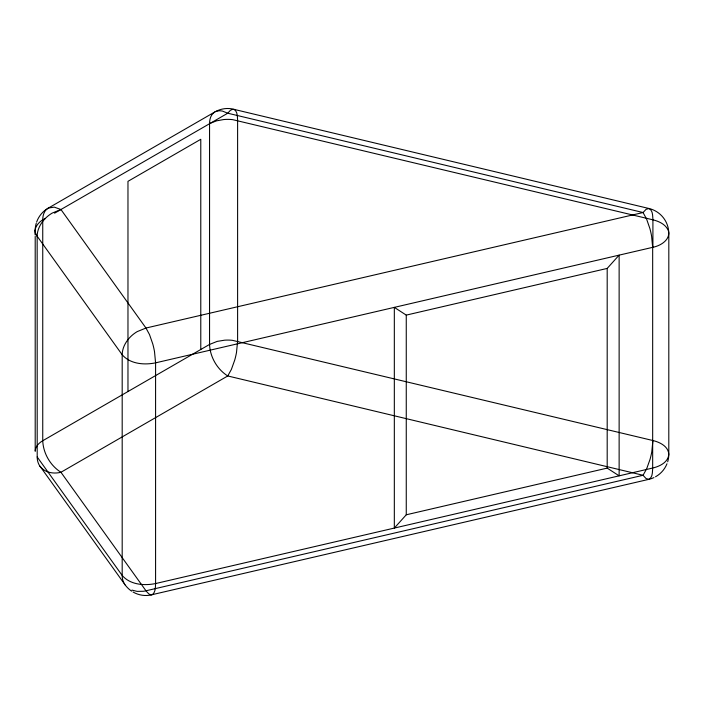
<?xml version="1.0" encoding="UTF-8"?>
<svg xmlns="http://www.w3.org/2000/svg" width="704" height="704" viewBox="0 0 704 704"><rect width="100%" height="100%" fill="white"/><g stroke="black" fill="none" stroke-linecap="round" stroke-linejoin="round"><path stroke-width="1.06" d="M35.2 236.403L35.2 451.246C35.235 446.574 38.922 442.913 42.742 440.739L209.554 344.432L217.193 341.387L224.655 340.182A44.343 44.343 0 0 1 232.32 340.314L652.907 440.528L651.807 451.713A81.849 81.849 0 0 1 650.021 459.413L646.686 468.75L643.06 475.279L145.974 590.788A28.266 28.266 0 0 1 143.361 591.281L137.095 591.386L131.974 590.11M35.2 235.013C33.405 227.454 39.037 221.144 45.531 218.416M39.97 466.294A15.99 15.99 0 0 1 37.206 456.94L37.162 236.227C37.233 229.17 40.973 222.614 45.954 217.809A34.012 34.012 0 0 1 52.193 213.092L60.94 209.519L227.753 113.212L230.41 110.29L233.042 109.129L649.044 208.516C653.039 210.478 652.634 216.022 652.907 219.815L652.907 247.342M607.191 268.418L619.133 255.13L619.133 475.842L607.191 468.107L406.261 514.791L394.328 528.079L394.328 307.375L406.261 315.11L607.191 268.418L607.191 468.107M232.25 108.882A25.74 25.74 0 0 0 214.887 111.936L48.074 208.243C44.035 210.61 42.706 215.635 42.742 220.035L42.742 440.739C43.226 453.288 50.31 465.573 60.94 472.27L146.335 591.29L148.931 594.009L151.122 594.906L648.886 479.336C652.837 477.356 652.388 471.821 652.67 468.046L652.67 247.342L651.596 236.148A83.89 83.89 0 0 0 649.854 228.439L646.598 219.085L643.06 212.529L227.753 113.212L222.332 111.038L219.384 110.73L216.093 111.364M214.887 111.936C210.848 114.303 209.519 119.328 209.554 123.719L209.554 344.432C210.03 356.981 217.122 369.266 227.753 375.962L643.06 475.279L646.017 478.5L648.886 479.336A25.74 25.74 0 0 0 653.963 477.576M152.363 594.642C155.654 592.126 155.364 587.286 155.584 583.554L155.584 362.85L154.51 351.657A83.89 83.89 0 0 0 152.768 343.948L149.512 334.594L145.974 328.038L60.94 209.519L54.243 207.126L48.47 208.032M54.604 213.18L60.614 209.713M210.725 123.086L216.612 120.833L223.59 119.566A44.264 44.264 0 0 1 232.628 119.636L652.907 219.815C658.654 221.25 664.77 223.934 667.753 229.354A9.275 9.275 0 0 1 668.818 233.552L668.8 454.256C668.281 462.352 659.604 466.409 652.67 468.046L155.584 583.554C144.241 585.878 130.178 584.813 122.188 575.458L37.162 456.94M652.907 440.528C659.762 442.191 668.298 446.257 668.8 454.256A25.74 25.74 0 0 1 667.674 461.78M233.746 109.199C237.732 111.162 237.336 116.706 237.609 120.498L237.609 341.211L236.509 352.396A81.849 81.849 0 0 1 234.722 360.096L231.378 369.433L227.753 375.962L60.94 472.27C53.636 474.135 44.669 472.727 40.022 466.259L123.895 583.15M37.162 236.227L122.188 354.746C130.178 364.109 144.241 365.165 155.584 362.85L652.67 247.342C660.326 245.872 670.032 240.231 668.694 231.255A25.74 25.74 0 0 0 649.044 208.516L646.096 209.317L643.06 212.529L145.974 328.038L137.218 331.61A34.012 34.012 0 0 0 130.979 336.327C125.998 341.132 122.258 347.688 122.188 354.746L122.188 575.458A15.99 15.99 0 0 0 124.995 584.813M406.261 315.11L406.261 514.791M200.781 349.492L200.781 139.295L127.97 181.333L127.97 391.53M37.198 236.201A9.909 9.909 0 0 1 35.13 230.542M35.2 230.542A25.74 25.74 0 0 1 36.238 223.3M36.626 222.086A25.74 25.74 0 0 1 48.074 208.243M666.978 463.769A25.74 25.74 0 0 1 655.538 476.775M151.8 594.845A25.74 25.74 0 0 1 133.056 592.038M131.569 591.105A25.74 25.74 0 0 1 125.057 584.778"/></g></svg>
